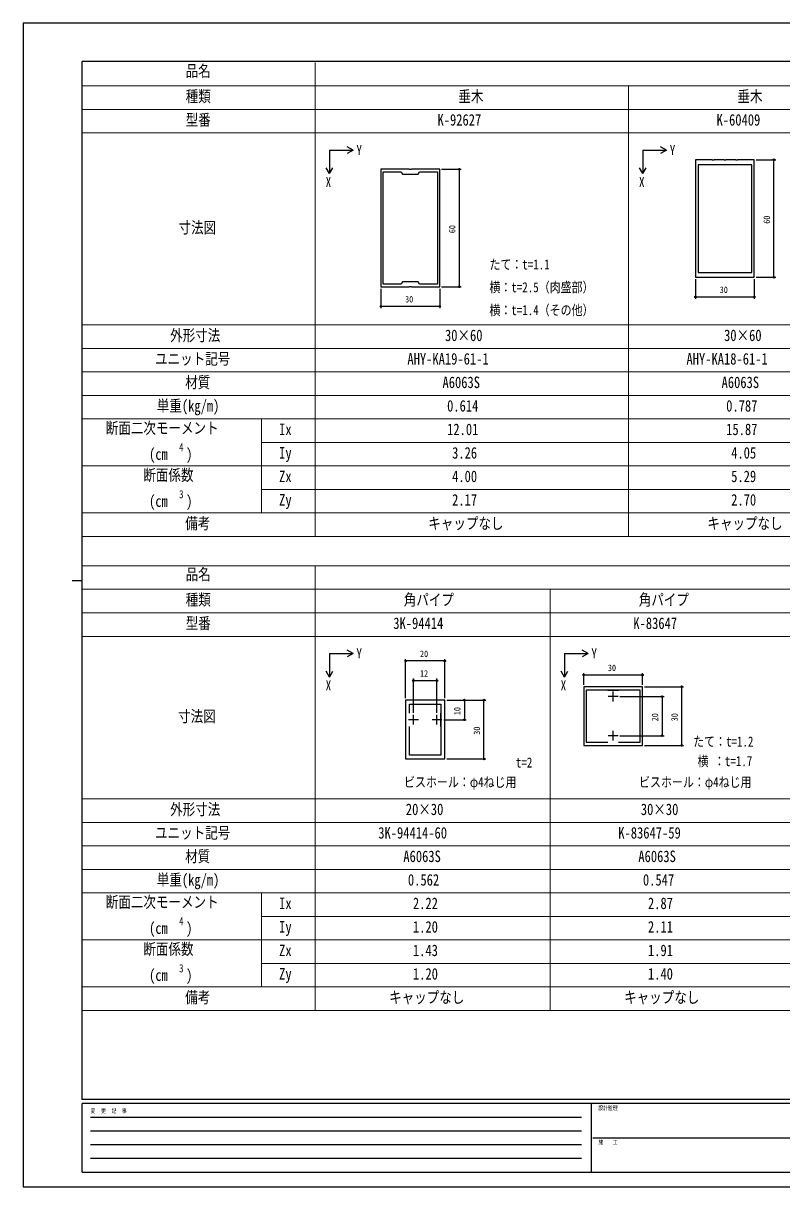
# Model space of a CAD drawing. Units: millimetres on the paper. Extents: x -420 to 420, y -297 to 297.
# Drawn here: x -420 to -33, y -297 to 297 of the extents above; entities that cross this region are included whole.
import ezdxf
from ezdxf.enums import TextEntityAlignment as Align

# ---------------------------------------------------------------- set-up
doc = ezdxf.new("R2010")
doc.units = ezdxf.units.MM
doc.layers.add('0-1_TABLE1', color=7, linetype='Continuous', lineweight=18)
for name, color, linetype in [('0-2_USER1', 3, 'Continuous'), ('0-3_YKK_11', 7, 'Continuous'), ('0-5_YKK_D', 6, 'Continuous'), ('0-6_YKK_ZWAK', 7, 'Continuous')]:
    doc.layers.add(name, color=color, linetype=linetype)
doc.styles.add('ＭＳ ゴシック', font='')
doc.styles.get('ＭＳ ゴシック').set_extended_font_data('MS Gothic')

msp = doc.modelspace()

# ---------------------------------------------------------------- linework, layer by layer
at = {"layer": '0-1_TABLE1'}
for p, q in [((-271.498, 277), (-271.498, 35)), ((-390.498, 265), (233.502, 265)), ((-111.498, 265), (-111.498, 35)), ((-390.498, 253), (233.502, 253)), ((-390.498, 241), (233.502, 241)), ((-390.498, 143), (233.502, 143)), ((-390.498, 131), (233.502, 131)), ((-390.498, 119), (233.502, 119)), ((-390.498, 107), (233.502, 107)), ((-390.498, 95), (233.502, 95)), ((-298.831, 95), (-298.831, 47)), ((-298.831, 83), (233.502, 83)), ((-390.498, 71), (233.502, 71)), ((-298.831, 59), (233.502, 59)), ((-390.498, 47), (233.502, 47)), ((-390.498, 35), (233.502, 35)), ((-390.498, 20), (233.502, 20)), ((-271.498, 20), (-271.498, -207)), ((-390.498, 8), (233.502, 8)), ((-151.498, 8), (-151.498, -207)), ((-390.498, -4), (233.502, -4)), ((-390.498, -16), (233.502, -16)), ((-390.498, -99), (233.502, -99)), ((-390.498, -111), (233.502, -111)), ((-390.498, -123), (233.502, -123)), ((-390.498, -135), (233.502, -135)), ((-390.498, -147), (233.502, -147)), ((-298.831, -147), (-298.831, -195)), ((-298.831, -159), (233.502, -159)), ((-390.498, -171), (233.502, -171)), ((-298.831, -183), (233.502, -183)), ((-390.498, -195), (233.502, -195)), ((-390.498, -207), (233.502, -207))]:
    msp.add_line(p, q, dxfattribs=at)
at = {"layer": '0-2_USER1'}
for p, q in [((-264.118, 232.226), (-252.118, 232.226)), ((-264.118, 232.226), (-264.118, 220.226)), ((-252.118, 232.226), (-255.118, 233.959)), ((-252.118, 232.226), (-255.118, 230.494)), ((-104.118, 232.226), (-92.118, 232.226)), ((-104.118, 232.226), (-104.118, 220.226)), ((-92.118, 232.226), (-95.118, 233.959)), ((-92.118, 232.226), (-95.118, 230.494)), ((-264.118, 220.226), (-265.85, 223.226)), ((-264.118, 220.226), (-262.386, 223.226)), ((-104.118, 220.226), (-105.85, 223.226)), ((-104.118, 220.226), (-102.386, 223.226)), ((-252.118, -24.774), (-255.118, -23.041)), ((-132.118, -24.774), (-135.118, -23.041)), ((-264.118, -24.774), (-252.118, -24.774)), ((-264.118, -24.774), (-264.118, -36.774)), ((-252.118, -24.774), (-255.118, -26.506)), ((-144.118, -24.774), (-132.118, -24.774)), ((-144.118, -24.774), (-144.118, -36.774)), ((-132.118, -24.774), (-135.118, -26.506)), ((-264.118, -36.774), (-265.85, -33.774)), ((-264.118, -36.774), (-262.386, -33.774)), ((-144.118, -36.774), (-145.85, -33.774)), ((-144.118, -36.774), (-142.386, -33.774))]:
    msp.add_line(p, q, dxfattribs=at)
at = {"layer": '0-3_YKK_11'}
for p, q in [((-67.95, 227.177), (-68.499, 227.177)), ((-61.95, 227.177), (-62.499, 227.177)), ((-55.95, 227.177), (-56.499, 227.177)), ((-68.499, 167.417), (-67.949, 167.417)), ((-62.499, 167.417), (-61.949, 167.417)), ((-56.499, 167.417), (-55.949, 167.417)), ((-116.816, -46.73), (-121.816, -46.73)), ((-119.316, -49.23), (-119.316, -44.23)), ((-218.765, -58.585), (-223.765, -58.585)), ((-221.265, -61.085), (-221.265, -56.085)), ((-206.765, -58.585), (-211.765, -58.585)), ((-209.265, -61.085), (-209.265, -56.085)), ((-119.316, -69.23), (-119.316, -64.23)), ((-116.816, -66.73), (-121.816, -66.73))]:
    msp.add_line(p, q, dxfattribs=at)
for points in [[(-77.224, 227.297), (-77.224, 167.297), (-68.683, 167.297), (-68.499, 167.417)], [(-68.499, 227.177), (-68.683, 227.297), (-77.224, 227.297)], [(-62.499, 227.177), (-62.683, 227.297), (-67.766, 227.297), (-67.95, 227.177)], [(-56.499, 227.177), (-56.683, 227.297), (-61.766, 227.297), (-61.95, 227.177)], [(-55.95, 167.417), (-55.766, 167.297), (-47.224, 167.297), (-47.224, 227.297), (-55.766, 227.297), (-55.95, 227.177)], [(-67.95, 167.417), (-67.766, 167.297), (-62.683, 167.297), (-62.499, 167.417)], [(-61.95, 167.417), (-61.766, 167.297), (-56.683, 167.297), (-56.499, 167.417)], [(-122.064, -43.43), (-133.116, -43.43), (-133.116, -70.03), (-122.064, -70.03)], [(-116.567, -70.03), (-105.516, -70.03), (-105.516, -43.43), (-122.064, -43.43), (-116.567, -43.43)], [(-223.265, -55.203), (-223.265, -50.585), (-207.265, -50.585), (-207.265, -61.967), (-207.265, -55.203)], [(-207.265, -61.967), (-207.265, -76.585), (-223.265, -76.585), (-223.265, -61.967)]]:
    msp.add_lwpolyline(points, dxfattribs=at)
for points in [[(-237.858, 222.48), (-237.858, 162.48), (-223.528, 162.48), (-223.337, 162.623), (-222.378, 162.623), (-222.187, 162.48), (-207.858, 162.48), (-207.858, 222.48), (-222.187, 222.48), (-222.378, 222.337), (-223.337, 222.337), (-223.528, 222.48)], [(-236.758, 163.88), (-236.758, 221.08), (-227.493, 221.08), (-226.858, 219.98), (-218.858, 219.98), (-218.223, 221.08), (-208.958, 221.08), (-208.958, 163.88), (-218.222, 163.88), (-218.858, 164.98), (-226.858, 164.98), (-227.493, 163.88)], [(-75.924, 224.797), (-75.924, 169.797), (-48.524, 169.797), (-48.524, 224.797)], [(-104.316, -71.73), (-104.316, -41.73), (-134.316, -41.73), (-134.316, -71.73)], [(-225.265, -48.585), (-225.265, -78.585), (-205.265, -78.585), (-205.265, -48.585)]]:
    msp.add_lwpolyline(points, close=True, dxfattribs=at)
at = {"layer": '0-5_YKK_D'}
for p, q in [((-46.224, 227.297), (-36.224, 227.297)), ((-37.224, 167.297), (-37.224, 227.297)), ((-206.858, 222.48), (-196.858, 222.48)), ((-197.858, 222.48), (-197.858, 162.48)), ((-46.224, 167.297), (-36.224, 167.297)), ((-237.858, 161.48), (-237.858, 151.48)), ((-207.858, 161.48), (-207.858, 151.48)), ((-206.858, 162.48), (-196.858, 162.48)), ((-77.224, 166.297), (-77.225, 156.297)), ((-47.224, 166.297), (-47.225, 156.297)), ((-77.225, 157.297), (-47.225, 157.297)), ((-207.858, 152.48), (-237.858, 152.48)), ((-225.265, -47.585), (-225.265, -27.585)), ((-205.265, -28.585), (-225.265, -28.585)), ((-205.265, -47.585), (-205.265, -27.585)), ((-134.316, -40.73), (-134.316, -34.73)), ((-104.316, -40.73), (-104.316, -34.73)), ((-221.265, -55.085), (-221.265, -37.585)), ((-221.265, -38.585), (-209.265, -38.585)), ((-209.265, -55.085), (-209.265, -37.585)), ((-134.316, -35.73), (-104.316, -35.73)), ((-115.816, -46.73), (-93.316, -46.73)), ((-103.316, -41.73), (-83.316, -41.73)), ((-94.316, -46.73), (-94.316, -66.73)), ((-84.316, -41.73), (-84.316, -71.73)), ((-204.265, -48.585), (-184.265, -48.585)), ((-204.265, -48.585), (-194.265, -48.585)), ((-195.265, -48.585), (-195.265, -58.585)), ((-185.265, -78.585), (-185.265, -48.585)), ((-205.765, -58.585), (-194.265, -58.585)), ((-115.816, -66.73), (-93.316, -66.73)), ((-103.316, -71.73), (-83.316, -71.73)), ((-204.265, -78.585), (-184.265, -78.585))]:
    msp.add_line(p, q, dxfattribs=at)
for centre in [(-37.224, 227.297), (-197.858, 222.48), (-37.224, 167.297), (-197.858, 162.48), (-77.225, 157.297), (-47.225, 157.297), (-237.858, 152.48), (-207.858, 152.48), (-225.265, -28.585), (-205.265, -28.585), (-134.316, -35.73), (-104.316, -35.73), (-221.265, -38.585), (-209.265, -38.585), (-84.316, -41.73), (-94.316, -46.73), (-195.265, -48.585), (-185.265, -48.585), (-195.265, -58.585), (-94.316, -66.73), (-84.316, -71.73), (-185.265, -78.585)]:
    msp.add_circle(centre, 0.425, dxfattribs=at)
at = {"layer": '0-6_YKK_ZWAK'}
for p, q in [((389.502, 277.5), (-390.498, 277.5)), ((-390.498, -252.5), (-390.498, 277.5)), ((-395.498, 12.5), (-390.498, 12.5)), ((389.502, -252.5), (-390.498, -252.5)), ((-130.498, -254.5), (-390.498, -254.5)), ((-390.498, -289.5), (-390.498, -254.5)), ((-130.498, -254.5), (-130.498, -289.5)), ((-0.498, -254.5), (-130.498, -254.5)), ((-386.248, -261.5), (-135.498, -261.5)), ((-386.248, -268.5), (-135.498, -268.5)), ((-129.748, -272), (-0.498, -272)), ((-386.248, -275.5), (-135.498, -275.5)), ((-386.248, -282.5), (-135.498, -282.5)), ((-390.498, -289.5), (-130.498, -289.5)), ((-130.498, -289.5), (-0.498, -289.5))]:
    msp.add_line(p, q, dxfattribs=at)
msp.add_lwpolyline([(-420.5, -297), (420.5, -297), (420.5, 297), (-420.5, 297)], close=True, dxfattribs=at)

# ---------------------------------------------------------------- texts
at = {"layer": '0-1_TABLE1', "style": 'ＭＳ ゴシック', "width": 0.8}
for s, height, p in [('品名', 5.865, (-337.611, 268)), ('種類', 5.865, (-337.575, 255)), ('垂木', 5.865, (-198.325, 255)), ('垂木', 5.865, (-55.825, 255)), ('型番', 5.865, (-337.575, 243)), ('K-92627', 5.865, (-208.991, 243)), ('K-60409', 5.865, (-66.491, 243)), ('寸法図', 5.865, (-341.201, 188)), ('たて：t=1.1', 5.132, (-182.482, 169.784)), ('横：t=2.5（肉盛部）', 5.132, (-182.482, 158.118)), ('横：t=1.4（その他）', 5.132, (-182.482, 146.451)), ('外形寸法', 5.865, (-345.505, 133)), ('30×60', 5.865, (-205.151, 133)), ('30×60', 5.865, (-62.651, 133)), ('ユニット記号', 5.865, (-353.185, 121)), ('AHY-KA19-61-1', 5.865, (-224.351, 121)), ('AHY-KA18-61-1', 5.865, (-81.851, 121)), ('材質', 5.865, (-337.825, 109)), ('A6063S', 5.865, (-206.431, 109)), ('A6063S', 5.865, (-63.931, 109)), ('単重(㎏/m)', 5.865, (-352.331, 97)), ('0.614', 5.865, (-204.085, 97)), ('0.787', 5.865, (-61.585, 97)), ('断面二次モーメント', 5.865, (-378.371, 85.667)), ('Ix', 5.865, (-289.858, 85)), ('12.01', 5.865, (-204.085, 85)), ('15.87', 5.865, (-61.585, 85)), ('(cm', 5.865, (-356.27, 72.333)), ('4', 4.106, (-340.91, 77.267)), (')', 5.865, (-337.326, 72.333)), ('Iy', 5.865, (-289.858, 73)), ('3.26', 5.865, (-201.525, 73)), ('4.05', 5.865, (-59.025, 73)), ('断面係数', 5.865, (-359.171, 61.667)), ('Zx', 5.865, (-289.858, 61)), ('4.00', 5.865, (-201.525, 61)), ('5.29', 5.865, (-59.025, 61)), ('(cm', 5.865, (-356.27, 48.333)), ('3', 4.106, (-340.91, 53.267)), (')', 5.865, (-337.326, 48.333)), ('Zy', 5.865, (-289.858, 49)), ('2.17', 5.865, (-201.525, 49)), ('2.70', 5.865, (-59.025, 49)), ('備考', 5.865, (-337.825, 37)), ('キャップなし', 5.865, (-213.685, 37)), ('キャップなし', 5.865, (-71.185, 37)), ('品名', 5.865, (-337.611, 11)), ('種類', 5.865, (-337.575, -2)), ('角パイプ', 5.865, (-226.218, -2)), ('角パイプ', 5.865, (-106.218, -2)), ('型番', 5.865, (-337.575, -14)), ('3K-94414', 5.865, (-231.551, -14)), ('K-83647', 5.865, (-108.991, -14)), ('寸法図', 5.865, (-341.451, -61.5)), ('たて：t=1.2', 5.132, (-78.444, -73.81)), ('横 ：t=1.7', 5.132, (-76.204, -83.81)), ('t=2', 5.132, (-168.95, -84.506)), ('ビスホール：φ4ねじ用', 5.132, (-226.07, -94.506)), ('ビスホール：φ4ねじ用', 5.132, (-106.07, -94.506)), ('外形寸法', 5.865, (-345.505, -109)), ('20×30', 5.865, (-225.151, -109)), ('30×30', 5.865, (-105.151, -109)), ('ユニット記号', 5.865, (-353.185, -121)), ('3K-94414-60', 5.865, (-239.231, -121)), ('K-83647-59', 5.865, (-116.671, -121)), ('材質', 5.865, (-337.825, -133)), ('A6063S', 5.865, (-226.431, -133)), ('A6063S', 5.865, (-106.431, -133)), ('単重(㎏/m)', 5.865, (-352.331, -145)), ('0.562', 5.865, (-224.085, -145)), ('0.547', 5.865, (-104.085, -145)), ('断面二次モーメント', 5.865, (-378.371, -156.333)), ('Ix', 5.865, (-289.858, -157)), ('2.22', 5.865, (-221.525, -157)), ('2.87', 5.865, (-101.525, -157)), ('4', 4.106, (-340.91, -164.733)), ('(cm', 5.865, (-356.27, -169.667)), (')', 5.865, (-337.326, -169.667)), ('Iy', 5.865, (-289.858, -169)), ('1.20', 5.865, (-221.525, -169)), ('2.11', 5.865, (-101.525, -169)), ('断面係数', 5.865, (-359.171, -180.333)), ('Zx', 5.865, (-289.858, -181)), ('1.43', 5.865, (-221.525, -181)), ('1.91', 5.865, (-101.525, -181)), ('3', 4.106, (-340.91, -188.733)), ('(cm', 5.865, (-356.27, -193.667)), (')', 5.865, (-337.326, -193.667)), ('Zy', 5.865, (-289.858, -193)), ('1.20', 5.865, (-221.525, -193)), ('1.40', 5.865, (-101.525, -193)), ('備考', 5.865, (-337.825, -205)), ('キャップなし', 5.865, (-233.685, -205)), ('キャップなし', 5.865, (-113.685, -205))]:
    msp.add_text(s, height=height, dxfattribs=at).set_placement(p, align=Align.BOTTOM_LEFT)
at = {"layer": '0-2_USER1', "style": 'ＭＳ ゴシック', "width": 0.8}
for s, p in [('Y', (-250.379, 228.162)), ('Y', (-90.379, 228.162)), ('X', (-266.092, 211.847)), ('X', (-106.092, 211.847)), ('Y', (-250.379, -28.838)), ('Y', (-130.379, -28.838)), ('X', (-266.092, -45.153)), ('X', (-146.092, -45.153))]:
    msp.add_text(s, height=5.132, dxfattribs=at).set_placement(p, align=Align.BOTTOM_LEFT)
at = {"layer": '0-5_YKK_D', "style": 'ＭＳ ゴシック', "width": 0.8}
for s, rotation, p in [('60', 90, (-38.224, 194.657)), ('60', 90, (-198.858, 189.84)), ('30', 359.999, (-64.865, 158.297)), ('10', 90, (-196.265, -56.225)), ('20', 90, (-95.316, -59.37)), ('30', 90, (-85.316, -59.37)), ('30', 90, (-186.265, -66.225))]:
    msp.add_text(s, height=3.299, rotation=rotation, dxfattribs=at).set_placement(p, align=Align.BOTTOM_LEFT)
for s, p in [('30', (-225.498, 153.48)), ('20', (-217.905, -27.585)), ('12', (-217.905, -37.585)), ('30', (-121.956, -34.73))]:
    msp.add_text(s, height=3.299, dxfattribs=at).set_placement(p, align=Align.BOTTOM_LEFT)
at = {"layer": '0-6_YKK_ZWAK', "style": 'ＭＳ ゴシック', "width": 0.8}
for s, p in [('設計監理', (-126.831, -258.5)), ('変  更  記  事', (-386.131, -260)), ('施\u3000\u3000工', (-126.831, -276))]:
    msp.add_text(s, height=2.199, dxfattribs=at).set_placement(p, align=Align.BOTTOM_LEFT)

doc.saveas('drawing.dxf')
